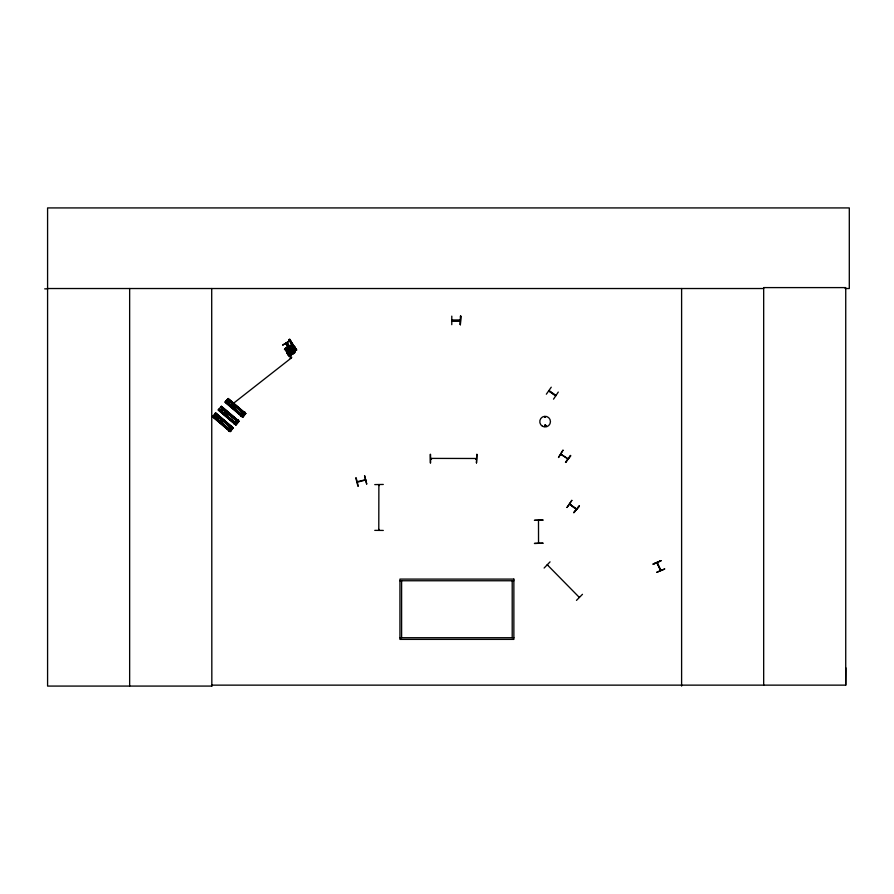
<?xml version="1.0" encoding="UTF-8"?>
<svg xmlns="http://www.w3.org/2000/svg" width="894" height="894" viewBox="0 0 894 894"><rect width="100%" height="100%" fill="white"/><g stroke="black" fill="none" stroke-linecap="round" stroke-linejoin="round"><path stroke-width="1.34" d="M285.901 348.928C283.532 349.833 286.438 346.436 286.214 349.8C284.784 349.509 287.041 350.392 284.884 348.582M294.662 351.141L291.6 344.872L291.947 345.665M845.121 288.527L849.3 288.527L849.3 207.922L47.583 207.922L47.583 686.078L211.833 686.078L211.722 685.139L845.735 685.139L845.858 667.852M656.978 562.773L660.61 570.428L656.844 562.706M660.867 570.283L660.465 569.422M243.123 414.715L244.14 414.984M287.946 354.829L291.276 354.873L293.791 353.543C298.138 351.633 291.142 347.285 291.746 345.285M547.843 565.366L547.016 565.097M548.815 390.89L555.565 395.673M555.934 395.461L555.353 394.947M568.036 458.745L560.873 454.241M292.796 353.8L292.606 351.465L291.478 351.376L290.159 352.806L291.98 354.248M378.877 484.593L379.179 485.543L379.168 484.593M378.799 529.483L378.877 530.343M544.647 417.196L545.519 416.962L544.748 417.409M545.675 425.767C544.703 423.521 544.323 427.567 545.631 425.622M545.943 425.622C543.798 428.125 544.669 423.153 545.865 425.421M569.713 503.948L576.507 509.133M230.496 429.221L230.909 428.684L231.267 429.768M236.999 423.22L237.435 422.706L236.228 422.571M291.556 345.006L292.316 344.592M379.212 485.431L378.877 484.682L378.788 530.164M285.03 349.029L288.047 354.728L288.796 354.359L285.789 348.615M286.091 349.386L292.93 346.056M365.557 479.709L357.421 481.676M538.501 520.375L538.534 543.183M288.136 347.777L287.075 347.33L287.443 348.191M431.657 458.778L430.707 458.488M476.446 458.778L475.496 458.79L476.446 458.488M451.794 320.253L452.621 320.22M288.024 354.762L287.186 353.421L288.918 350.66L291.466 349.263L294.696 349.431M287.22 353.499L288.986 350.671M291.254 354.929L288.673 353.041L289.868 351.308L293.59 350.359L293.735 353.532L295.489 350.705L292.114 344.603M290.081 357.902C289.768 359.589 293.355 356.516 290.919 357.298M546.346 394.198L551.252 387.203M558.281 392.064L553.509 399.16M565.533 462.388L570.774 455.627L565.511 462.377M565.611 462.444L570.428 455.392M579.357 506.116L573.825 512.642L579.379 506.138M573.87 512.675L579.055 505.881M289.891 347.028L290.047 345.889M290.405 346.749L290.002 345.989M476.334 458.812L475.675 458.834M214.459 417.934L217.22 414.671M220.215 411.307L222.986 408.044M226.987 403.507L229.758 400.255M215.655 418.94L218.415 415.688M221.41 412.313L224.182 409.061M228.182 404.524L230.954 401.272M217.443 420.471L220.203 417.207M223.198 413.844L225.97 410.581M232.742 402.792L229.97 406.044L291.12 358.125M219.03 421.823L221.79 418.571M224.785 415.196L227.557 411.944M231.557 407.407L234.329 404.144M220.818 423.343L223.578 420.091M226.573 416.716L229.345 413.464M233.345 408.927L236.117 405.675M228.495 429.869L231.255 426.606M234.25 423.242L237.022 419.979M241.022 415.442L243.794 412.19M228.54 430.852L232.239 426.505M228.685 430.964L232.373 426.628M234.306 424.214L237.994 419.878M234.44 424.337L238.128 419.99M241.078 416.425L244.766 412.089M241.212 416.548L244.9 412.201M239.022 421.253L235.837 425.03L218.225 410.022L221.399 406.256L239.011 421.264L221.332 406.334M245.794 413.464L242.609 417.23L224.986 402.244L228.171 398.467L245.727 413.542M288.84 354.449L288.047 354.728M544.122 568.036L550.045 561.868M576.474 600.377L582.486 594.309M286.192 349.755L292.182 346.112M288.818 339.597L290.058 339.653L288.818 339.597L289.611 340.837M294.539 346.671L295.165 347.788L294.338 348.291L293.713 347.185L294.539 346.671L296.663 349.956L295.4 350.191L293.612 347.252M294.763 349.062L295.601 348.571L296.663 349.956M295.4 350.191L296.227 349.688M285.22 349.152C286.359 347.084 288.661 351.007 286.192 350.839L285.119 349.331M285.275 349.23L286.404 348.571M379.179 530.343L379.168 529.483M291.936 354.18L292.763 353.733M282.795 345.028L290.081 340.558L282.806 345.05M284.817 348.66L292.282 344.559L292.595 345.229M285.164 349.263L291.757 345.676M287.98 352.024L294.439 348.582L287.108 352.974M292.45 350.035L294.383 348.481M294.595 350.873L295.277 350.504M555.856 395.36L549.106 390.622M653.19 564.405L660.878 560.683M660.923 560.784L653.011 564.036L660.934 560.795M656.934 572.283L664.801 568.942L656.878 572.182M292.271 345.006C274.38 357.119 292.863 340.949 292.886 346.168M579.368 597.449L547.419 564.952M567.791 458.935L560.761 454.186M355.801 477.921L357.935 486.202M364.54 475.709L366.641 484M365.646 479.989L357.544 482.134M576.217 509.323L569.601 504.238L576.395 508.988M430.874 458.398L476.357 458.488M451.962 320.208L460.309 320.208L459.561 320.208M430.204 454.364L430.293 462.913M431.567 458.778L430.707 458.778M475.586 458.79L476.357 458.778M374.754 484.604L383.291 484.447M374.754 530.365L383.302 530.433M542.949 543.228L534.411 543.44L542.949 543.172M44.7 288.863L47.583 288.851M47.583 288.527L763.677 288.527M451.794 316.13L451.772 324.667M451.761 320.544L460.354 320.544L451.906 320.577M451.761 320.857L460.354 320.857M399.942 580.754L513.871 580.754M399.942 637.724L513.871 637.724M657.202 562.561L657.582 563.242M549.017 390.633L549.564 390.991M579.178 597.382L579.089 596.633M548.659 390.901L555.733 395.785M379.224 484.772L379.179 485.453M245.604 413.687L227.981 398.69L245.582 413.71M227.802 398.903L245.369 413.967M227.624 399.115L245.258 414.09M227.568 399.182L245.191 414.168M227.389 399.394L245.068 414.313M227.266 399.529L243.861 413.643M227.21 399.596L243.783 413.721M244.621 414.838L243.771 415.833M225.947 401.115L243.581 416.09M225.891 401.183L243.514 416.168M225.713 401.384L243.392 416.313M225.59 401.529L243.224 416.515L225.523 401.607M225.355 401.808L243.034 416.738M242.855 416.95L225.232 401.954L242.799 417.006M221.176 406.513L238.81 421.51M221.03 406.692L238.653 421.677M220.963 406.77L238.597 421.756M220.84 406.904L238.419 421.968M220.673 407.116L238.296 422.113L220.639 407.15M220.494 407.318L238.061 422.381M237.849 422.638L236.999 423.633M220.226 409.776L235.714 423.074M236.619 424.102L218.996 409.117L236.564 424.169M218.751 409.396L235.413 423.432M236.251 424.505L218.65 409.519L235.167 423.711M218.427 409.776L236.027 424.806M218.281 409.955L235.904 424.941M215.566 412.961L233.2 427.958M215.443 413.106L233.043 428.137M232.898 428.304L215.264 413.319L232.831 428.382M215.096 413.52L232.708 428.528M232.529 428.74L214.906 413.743L232.507 428.774M215.7 414.917L231.267 428.125M232.082 429.265L231.244 430.26M213.42 415.52L231.043 430.528L230.082 431.657L212.448 416.66L215.633 412.883L233.267 427.88L230.283 431.389L212.694 416.369M213.23 415.744L230.864 430.729M213.208 415.777L230.808 430.796M212.995 416.023L230.686 430.942M212.873 416.168L230.518 431.143M212.817 416.224L230.451 431.221M212.515 416.582L230.149 431.567M578.753 596.969L579.48 597.08M657.325 562.706L660.834 570.204M295.601 348.571L294.439 346.738M294.014 346.112L294.752 347.341M293.925 347.855L292.751 345.956M293.578 345.442L294.26 346.615M293.444 347.129L292.293 345.24M293.713 347.185L295.836 350.47M293.746 345.833L292.651 343.989M293.21 344.995L291.578 342.368M291.824 344.503L292.394 345.509M291.288 343.765L291.846 344.648M292.182 343.229L291.053 341.497M291.355 343.743L289.723 341.162M290.885 342.983L289.254 340.368M290.55 340.659L291.265 341.731M290.081 339.854L290.841 341.005M290.438 340.323L289.645 339.083M294.651 349.364L295.445 350.806L294.729 349.297L291.444 349.331L288.918 350.66M287.387 342.558L291.433 350.09M287.03 342.76L291.053 350.292M286.136 343.24L290.215 350.75M286.035 343.296L290.159 350.772M285.722 343.464L289.835 350.951M364.596 475.697L366.752 483.967M356.147 477.843L358.237 486.124M430.562 454.364L430.606 462.913M845.735 685.139L845.735 287.6L763.677 287.6L763.677 685.139M681.608 288.527L681.608 686.078M512.206 580.754L512.206 637.724M460.388 316.13L460.354 324.667M401.607 580.754L401.607 637.724M211.71 288.527L211.833 686.078M129.652 288.527L129.652 686.078M288.941 352.214L290.908 352.549L290.17 354.337L291.478 352.515L293.657 352.381L291.779 352.091L292.539 350.247L291.221 352.124L288.941 352.214M220.371 420.783C221.824 424.304 222.975 418.012 220.371 420.783M226.126 414.157C227.579 417.677 228.73 411.374 226.126 414.157M232.898 406.368C234.351 409.888 235.502 403.585 232.898 406.368M289.12 356.538L290.975 355.823L289.12 356.538M562.996 450.241L558.493 457.516L562.963 450.218M571.836 500.383L567.031 507.457L571.836 500.383M476.893 454.364L476.48 462.902L476.893 454.364M542.949 520.084L534.4 520.33L542.949 520.062M460.812 316.13L460.332 324.667L460.812 316.13M513.871 579.1L399.942 579.1L399.942 639.378L513.871 639.378L513.871 579.1M542.446 426.248A5.342 5.342 0 0 0 550.458 421.633A5.342 5.342 0 0 0 542.446 417.006A5.342 5.342 0 0 0 542.446 426.248"/></g></svg>
